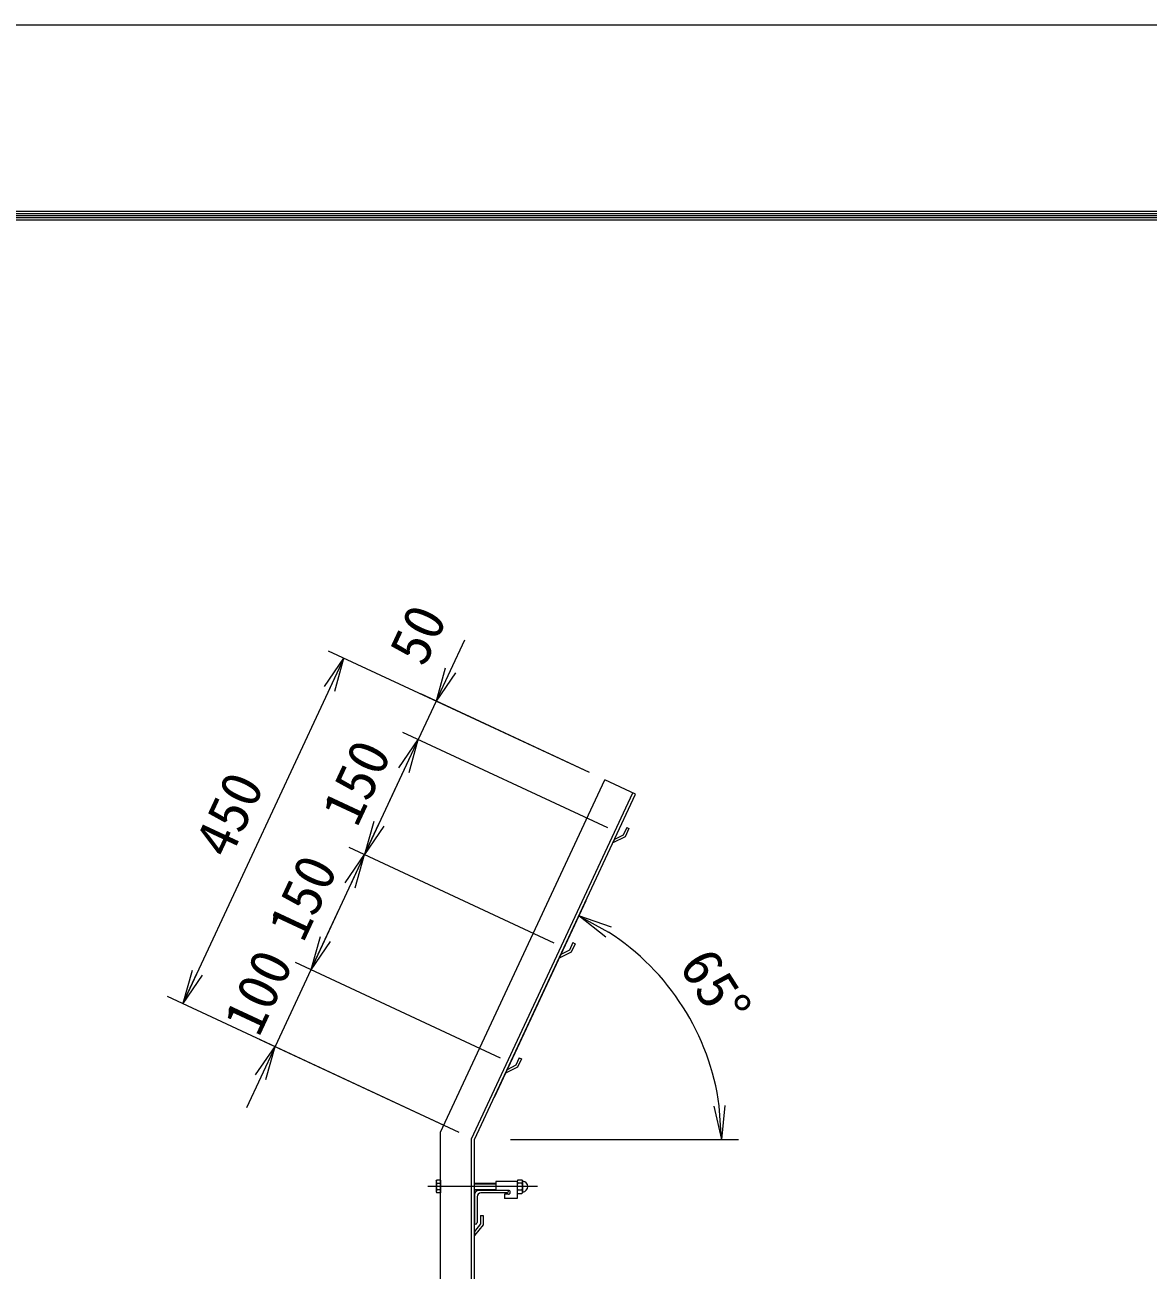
# Model space of a CAD drawing. Units: millimetres at full size. Extents: x -4200 to 4200, y -2970 to 2970.
# Drawn here: x -300 to 1025, y 1500 to 2970 of the extents above; entities that cross this region are included whole.
import ezdxf
from ezdxf.enums import TextEntityAlignment as Align

# ---------------------------------------------------------------- set-up
doc = ezdxf.new("R2010")
doc.units = ezdxf.units.MM
doc.header["$LTSCALE"] = 10
doc.linetypes.add('USER1', pattern=[50.8, 31.75, -6.35, 6.35, -6.35])
for name, color, linetype, lineweight in [('0-0_D-STR1', 1, 'Continuous', 18), ('0-1_D-BMK', 2, 'USER1', 13), ('0-2_D-STR-DIM', 7, 'Continuous', 13), ('0-3_D-STR3', 3, 'Continuous', 13), ('0-8_0', 7, 'Continuous', 18), ('0-B_D-TTL', 7, 'Continuous', 18)]:
    doc.layers.add(name, color=color, linetype=linetype, lineweight=lineweight)
doc.styles.add('ＭＳ ゴシック', font='')
doc.styles.get('ＭＳ ゴシック').set_extended_font_data('MS Gothic')

# ---------------------------------------------------------------- blocks, each defined once
blk = doc.blocks.new('_Open')
at = {"layer": '0-8_0'}
blk.add_line((-10, 1.667), (0, 0), dxfattribs=at)
blk.add_lwpolyline([(-10, -1.667), (0, 0), (-10, 0)], dxfattribs=at)

msp = doc.modelspace()

# ---------------------------------------------------------------- linework, layer by layer
at = {"layer": '0-0_D-STR1'}
for p, q in [((190.32, 1662.85), (384.25, 2078.72)), ((420.5, 2061.82), (384.25, 2078.72)), ((226.82, 1654.76), (417.33, 2063.3)), ((230.32, 1653.98), (420.5, 2061.82)), ((409.89, 2022.5), (405.71, 2013.54)), ((412.61, 2021.23), (407.96, 2011.26)), ((409.89, 2022.5), (412.61, 2021.23)), ((407.96, 2011.26), (393.61, 2004.16)), ((395.54, 2008.3), (393.61, 2004.16)), ((405.71, 2013.54), (395.54, 2008.3)), ((346.49, 1886.55), (342.32, 1877.6)), ((344.56, 1875.31), (330.22, 1868.21)), ((332.15, 1872.36), (330.22, 1868.21)), ((342.32, 1877.6), (332.15, 1872.36)), ((283.1, 1750.6), (278.93, 1741.65)), ((283.1, 1750.6), (285.82, 1749.34)), ((281.17, 1739.37), (266.83, 1732.27)), ((268.76, 1736.41), (266.83, 1732.27)), ((278.93, 1741.65), (268.76, 1736.41)), ((285.82, 1749.34), (281.17, 1739.37)), ((190.32, -506.02), (190.32, 1662.85)), ((226.82, -506.02), (226.82, 1654.76)), ((230.32, -506.02), (230.32, 1653.98)), ((230.32, 1588.98), (230.32, 1553.98)), ((270.32, 1593.98), (235.32, 1593.98)), ((268.32, 1590.98), (237.82, 1590.98)), ((270.32, 1592.98), (270.32, 1593.98)), ((233.32, 1586.48), (233.32, 1555.98)), ((237.32, 1564.36), (237.32, 1554.48)), ((237.32, 1564.36), (240.32, 1564.36)), ((240.32, 1564.36), (240.32, 1553.36)), ((237.32, 1554.48), (230.32, 1545.43)), ((231.32, 1553.98), (230.32, 1553.98)), ((240.32, 1553.36), (230.32, 1540.86)), ((230.32, 1545.43), (230.32, 1540.86))]:
    msp.add_line(p, q, dxfattribs=at)
msp.add_lwpolyline([(346.49, 1886.55), (349.21, 1885.28), (344.56, 1875.31)], dxfattribs=at)
for centre, radius, start, end in [((235.32, 1588.98), 5, 90, 180), ((237.82, 1586.48), 4.5, 90, 180), ((268.32, 1592.98), 2, 270, 0), ((231.32, 1555.98), 2, 270, 0)]:
    msp.add_arc(centre, radius, start, end, dxfattribs=at)
at = {"layer": '0-1_D-BMK'}
msp.add_line((304.55, 1598.48), (175.32, 1598.48), dxfattribs=at)
at = {"layer": '0-2_D-STR-DIM'}
for p, q in [((201.88, 2207.9), (218.79, 2244.15)), ((76.22, 2222.36), (-113.96, 1814.52)), ((366.12, 2087.18), (58.09, 2230.81)), ((366.12, 2087.18), (166.85, 2180.1)), ((184.98, 2171.64), (163.85, 2126.33)), ((387.59, 2022), (145.72, 2134.78)), ((387.59, 2022), (145.72, 2134.78)), ((163.85, 2126.33), (100.45, 1990.38)), ((146.94, 2090.08), (130.04, 2053.82)), ((100.45, 1990.38), (37.06, 1854.44)), ((324.19, 1886.05), (82.33, 1998.83)), ((324.19, 1886.05), (82.33, 1998.83)), ((53.97, 1890.69), (70.87, 1926.94)), ((253.74, 1704.21), (362.04, 1936.44)), ((37.06, 1854.44), (-5.2, 1763.81)), ((260.8, 1750.1), (18.94, 1862.89)), ((260.8, 1750.1), (18.94, 1862.89)), ((212.19, 1662.43), (-132.08, 1822.97)), ((212.19, 1662.43), (-23.33, 1772.26)), ((-22.11, 1727.55), (-39.01, 1691.3)), ((272.88, 1653.98), (541.99, 1653.98))]:
    msp.add_line(p, q, dxfattribs=at)
msp.add_arc((230.32, 1653.98), 291.66, 7.86394, 57.13606, dxfattribs=at)
at = {"layer": '0-3_D-STR3'}
for p, q in [((185.02, 1604.78), (185.72, 1605.99)), ((185.02, 1604.78), (185.02, 1592.18)), ((190.32, 1605.99), (185.72, 1605.99)), ((190.32, 1605.99), (190.32, 1590.97)), ((230.32, 1602.48), (255.57, 1602.48)), ((255.57, 1604.48), (255.57, 1593.98)), ((280.57, 1604.48), (255.57, 1604.48)), ((280.57, 1604.71), (280.57, 1592.37)), ((280.57, 1604.71), (280.57, 1592.37)), ((280.57, 1604.48), (280.57, 1584.48)), ((281.57, 1606.58), (286.07, 1606.58)), ((286.07, 1602.53), (281.57, 1602.53)), ((287.07, 1604.71), (287.07, 1592.37)), ((287.07, 1604.71), (287.07, 1592.37)), ((185.02, 1592.18), (185.72, 1590.97)), ((190.32, 1602.23), (185.72, 1602.23)), ((190.32, 1594.73), (185.72, 1594.73)), ((190.32, 1590.97), (185.72, 1590.97)), ((230.32, 1601.73), (255.57, 1601.73)), ((230.32, 1595.23), (255.57, 1595.23)), ((230.32, 1594.48), (255.57, 1594.48)), ((270.32, 1593.98), (255.57, 1593.98)), ((265.57, 1589.48), (265.57, 1584.48)), ((270.32, 1589.48), (265.57, 1589.48)), ((286.07, 1594.43), (281.57, 1594.43)), ((281.57, 1590.38), (286.07, 1590.38)), ((280.57, 1584.48), (265.57, 1584.48))]:
    msp.add_line(p, q, dxfattribs=at)
for centre, radius, start, end in [((188.46, 1604.11), 3.32, 145.61585, 214.38415), ((283.11, 1604.55), 2.54, 127.21089, 232.78911), ((289.27, 1598.48), 8.7, 152.26063, 207.73937), ((284.53, 1604.55), 2.54, 307.21089, 52.78911), ((278.37, 1598.48), 8.7, 332.26063, 27.73937), ((287.44, 1605.42), 0.5, 189.83916, 262.83194), ((286.57, 1598.48), 6.5, 277.16806, 82.83194), ((197.56, 1598.48), 12.42, 162.4121, 197.5879), ((188.46, 1592.85), 3.32, 145.61585, 214.38415), ((270.32, 1591.73), 2.25, 270, 90), ((283.12, 1592.4), 2.55, 127.42505, 232.57495), ((284.52, 1592.4), 2.55, 307.42505, 52.57495), ((287.44, 1591.53), 0.5, 97.16806, 163.42019)]:
    msp.add_arc(centre, radius, start, end, dxfattribs=at)
at = {"layer": '0-B_D-TTL', "color": 2}
msp.add_lwpolyline([(-4200, 2970), (4200, 2970), (4200, -2970), (-4200, -2970)], close=True, dxfattribs=at)
at = {"layer": '0-B_D-TTL'}
for points in [[(-3930, 2750), (3930, 2750), (3930, -2750), (-3930, -2750)], [(-3927.5, 2747.5), (3927.5, 2747.5), (3927.5, -2747.5), (-3927.5, -2747.5)], [(-3925, 2745), (3925, 2745), (3925, -2745), (-3925, -2745)], [(-3922.5, 2742.5), (3922.5, 2742.5), (3922.5, -2742.5), (-3922.5, -2742.5)], [(-3920, 2740), (3920, 2740), (3920, -2740), (-3920, -2740)]]:
    msp.add_lwpolyline(points, close=True, dxfattribs=at)

# ---------------------------------------------------------------- block references
at = {"layer": '0-2_D-STR-DIM', "xscale": 4, "yscale": 4}
for p, rotation in [((76.22, 2222.36), 65), ((184.98, 2171.64), 245), ((163.85, 2126.33), 65), ((163.85, 2126.33), 65), ((100.45, 1990.38), 245), ((100.45, 1990.38), 65), ((353.58, 1918.32), 151.06803), ((37.06, 1854.44), 245), ((37.06, 1854.44), 245), ((-113.96, 1814.52), 245), ((-5.2, 1763.81), 65), ((521.99, 1653.98), 273.93197)]:
    msp.add_blockref('_Open', p, dxfattribs=dict(at, rotation=rotation))

# ---------------------------------------------------------------- texts
at = {"layer": '0-2_D-STR-DIM', "style": 'ＭＳ ゴシック'}
for s, rotation, p in [('50', 65, (184.12, 2204.49)), ('150', 65, (104.62, 2015.29)), ('450', 65, (-45.48, 1977.33)), ('150', 65, (41.23, 1879.34)), ('100', 65, (-11.29, 1767.57)), ('65°', 302.5, (458.33, 1851.48))]:
    msp.add_text(s, height=48.09, rotation=rotation, dxfattribs=at).set_placement(p, align=Align.BOTTOM_LEFT)

doc.saveas('drawing.dxf')
